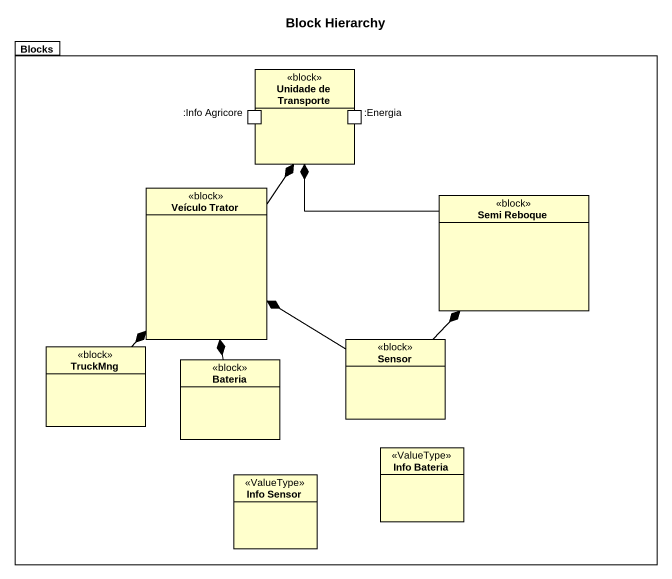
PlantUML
@startuml
title Block Hierarchy
allowmixing
hide circle
hide empty members
package Blocks {
  rectangle "Unidade de Transporte" as Unidade_de_Transporte <<block>> {
    port ":Info Agricore" as Info_Agricore
    port ":Energia" as Energia
  }
  class "Veículo Trator" as Veículo_Trator <<block>>
  class "Semi Reboque" as Semi_Reboque <<block>>
  class TruckMng <<block>>
  class Sensor <<block>>
  class Bateria <<block>>
  class "Info Bateria" as Info_Bateria <<ValueType>>
  class "Info Sensor" as Info_Sensor <<ValueType>>
}
Veículo_Trator -up-* Unidade_de_Transporte
Semi_Reboque -up-* Unidade_de_Transporte
TruckMng -up-* Veículo_Trator
Sensor -up-* Veículo_Trator
Sensor -up-* Semi_Reboque
Bateria -up-* Veículo_Trator
@enduml
